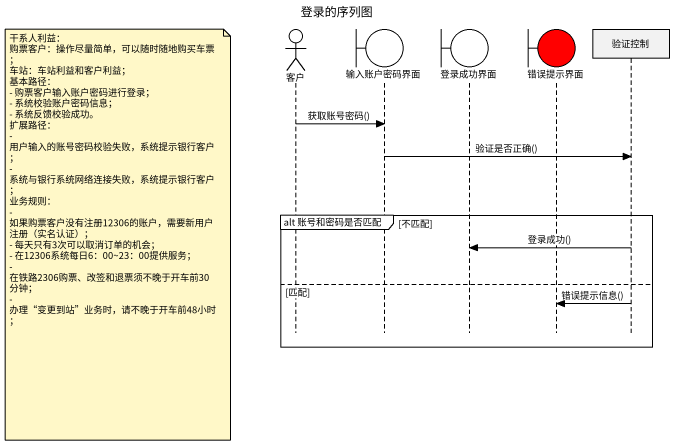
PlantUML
@startuml
title 登录的序列图
hide footbox
actor 客户
boundary 输入账户密码界面
boundary 登录成功界面
boundary 错误提示界面 #FF0000
participant 验证控制

客户 -> 输入账户密码界面 : 获取账号密码()
输入账户密码界面 -> 验证控制 : 验证是否正确()
group alt 账号和密码是否匹配 [不匹配]
  note left of 客户
    干系人利益：
    购票客户：操作尽量简单，可以随时随地购买车票；
    车站：车站利益和客户利益；
    基本路径：
    - 购票客户输入账户密码进行登录；
    - 系统校验账户密码信息；
    - 系统反馈校验成功。
    扩展路径：
    - 用户输入的账号密码校验失败，系统提示银行客户；
    - 系统与银行系统网络连接失败，系统提示银行客户；
    业务规则：
    - 如果购票客户没有注册12306的账户，需要新用户注册（实名认证）；
    - 每天只有3次可以取消订单的机会；
    - 在12306系统每日6：00~23：00提供服务；
    - 在铁路2306购票、改签和退票须不晚于开车前30分钟；
    - 办理“变更到站”业务时，请不晚于开车前48小时；
  end note
  验证控制 -> 登录成功界面 : 登录成功()
else 匹配
  验证控制 -> 错误提示界面 : 错误提示信息()
end
@enduml
